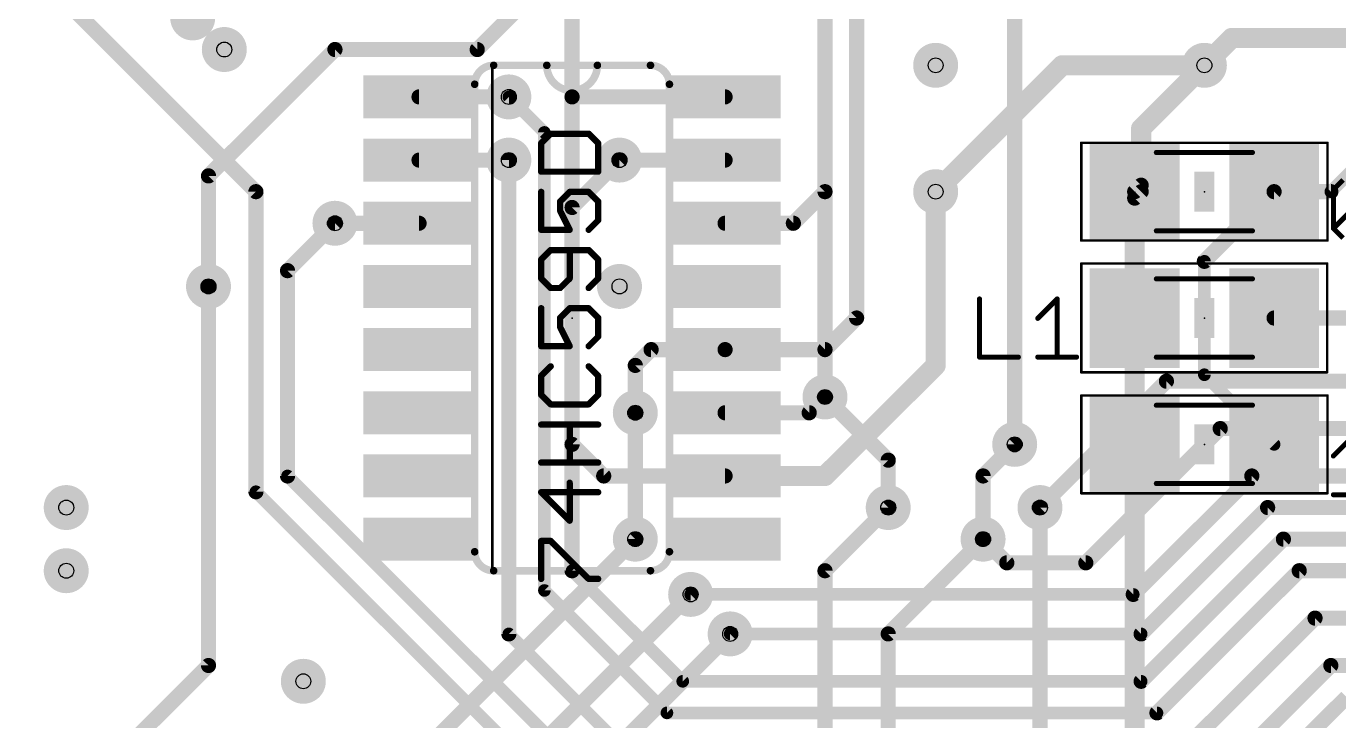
# Model space of a CAD drawing. Extents: x -1 to 156, y 2 to 108.
# Drawn here: x 88.1 to 114.46, y 37.62 to 51.59 of the extents above; entities that cross this region are included whole.
import ezdxf

# ---------------------------------------------------------------- set-up
doc = ezdxf.new("R2010")
doc.units = 0
for name, color, linetype in [('1', 22, 'CONTINUOUS'), ('16', 175, 'CONTINUOUS'), ('18', 82, 'CONTINUOUS'), ('19', 53, 'CONTINUOUS'), ('21', 253, 'CONTINUOUS'), ('23', 7, 'CONTINUOUS'), ('25', 253, 'CONTINUOUS'), ('27', 253, 'CONTINUOUS'), ('29', 253, 'CONTINUOUS'), ('30', 253, 'CONTINUOUS'), ('31', 253, 'CONTINUOUS'), ('35', 253, 'CONTINUOUS'), ('39', 22, 'CONTINUOUS'), ('44', 253, 'CONTINUOUS'), ('51', 253, 'CONTINUOUS')]:
    doc.layers.add(name, color=color, linetype=linetype)

# ---------------------------------------------------------------- blocks, each defined once
blk = doc.blocks.new('RECT')
blk.add_solid([(-0.5, -0.5), (0.5, -0.5), (-0.5, 0.5), (0.5, 0.5)])
blk = doc.blocks.new('ROUNDV')
at = {"const_width": 0.5}
blk.add_lwpolyline([(0, -0.25, 1), (0, 0.25, 1), (0, -0.25)], format="xyb", dxfattribs=at)

msp = doc.modelspace()

# ---------------------------------------------------------------- linework, layer by layer
at = {"layer": '1'}
for points, const_width in [([(104.775, 55.88), (104.775, 45.72)], 0.3048), ([(107.95, 55.88), (107.95, 43.18)], 0.3048), ([(99.06, 53.0225), (99.06, 50.165)], 0.3048), ([(97.155, 51.1175), (98.425, 52.3875)], 0.3048), ([(104.14, 48.26), (104.14, 52.07)], 0.3048), ([(112.31, 51.35), (111.76, 50.8)], 0.4064), ([(115.38, 51.35), (112.31, 51.35)], 0.4064), ([(91.7575, 48.5775), (94.2975, 51.1175)], 0.3048), ([(94.2975, 51.1175), (97.155, 51.1175)], 0.3048), ([(111.76, 50.8), (110.49, 49.53)], 0.4064), ([(97.79, 50.165), (95.9866, 50.165)], 0.3048), ([(99.06, 50.165), (99.06, 43.18)], 0.3048), ([(102.1334, 50.165), (99.06, 50.165)], 0.3048), ([(116.18, 50.14), (114.3, 48.26)], 0.254), ([(110.49, 49.53), (110.49, 48.39)], 0.4064), ([(95.9866, 48.895), (97.79, 48.895)], 0.3048), ([(102.1334, 48.895), (100.0125, 48.895)], 0.3048), ([(91.7575, 46.355), (91.7575, 48.5775)], 0.3048), ([(110.49, 48.39), (110.36, 48.26)], 0.3048), ([(103.505, 47.625), (104.14, 48.26)], 0.3048), ([(106.3625, 44.7675), (106.3625, 48.26)], 0.4064), ([(110.36, 45.72), (110.36, 48.13)], 0.4064), ([(110.36, 48.13), (110.49, 48.26)], 0.3048), ([(111.76, 46.86), (113.16, 48.26)], 0.3048), ([(113.16, 48.26), (114.3, 48.26)], 0.3048), ([(94.2975, 47.625), (95.9866, 47.625)], 0.3048), ([(102.1334, 47.625), (103.505, 47.625)], 0.3048), ([(111.76, 44.58), (111.76, 46.86)], 0.254), ([(104.775, 45.72), (104.14, 45.085)], 0.3048), ([(110.36, 43.18), (110.36, 45.72)], 0.4064), ([(113.16, 45.72), (115.57, 45.72)], 0.3048), ([(100.6475, 45.085), (100.33, 44.7675)], 0.3048), ([(102.1334, 45.085), (100.6475, 45.085)], 0.3048), ([(104.14, 45.085), (102.1334, 45.085)], 0.3048), ([(100.33, 44.7675), (100.33, 43.815)], 0.3048), ([(104.14, 42.545), (106.3625, 44.7675)], 0.4064), ([(113.16, 43.18), (111.76, 44.58)], 0.254), ([(103.8225, 43.815), (104.14, 44.1325)], 0.3048), ([(102.1334, 43.815), (103.8225, 43.815)], 0.3048), ([(99.06, 43.18), (99.695, 42.545)], 0.3048), ([(110.36, 43.18), (110.36, 35.43)], 0.4064), ([(102.1334, 42.545), (104.14, 42.545)], 0.4064), ([(99.695, 42.545), (102.1334, 42.545)], 0.3048), ([(104.14, 40.64), (105.41, 41.91)], 0.3048), ([(108.458, 41.91), (108.458, 36.068)], 0.3048), ([(100.33, 41.275), (96.2025, 37.1475)], 0.3048), ([(107.315, 41.275), (105.41, 39.37)], 0.3048), ([(104.14, 36.83), (104.14, 40.64)], 0.3048), ([(101.4413, 40.1638), (97.4725, 36.195)], 0.3048), ([(102.235, 39.37), (98.425, 35.56)], 0.3048), ([(105.41, 39.37), (105.41, 36.83)], 0.3048)]:
    msp.add_lwpolyline(points, dxfattribs=dict(at, const_width=const_width))
for points, const_width in [([(112.31, 51.4516, 1), (112.31, 51.2484)], 0.2032), ([(112.3818, 51.2782, 1), (112.2382, 51.4218)], 0.2032), ([(94.2975, 51.1937, 1), (94.2975, 51.0413)], 0.1524), ([(94.3514, 51.0636, 1), (94.2436, 51.1714)], 0.1524), ([(97.1011, 51.1714, 1), (97.2089, 51.0636)], 0.1524), ([(97.155, 51.0413, 1), (97.155, 51.1937)], 0.1524), ([(111.6882, 50.8718, 1), (111.8318, 50.7282)], 0.2032), ([(111.8318, 50.7282, 1), (111.6882, 50.8718)], 0.2032), ([(95.9866, 50.2412, 1), (95.9866, 50.0888)], 0.1524), ([(97.79, 50.0888, 1), (97.79, 50.2412)], 0.1524), ([(99.1362, 50.165, 1), (98.9838, 50.165)], 0.1524), ([(99.06, 50.2412, 1), (99.06, 50.0888)], 0.1524), ([(98.9838, 50.165, 1), (99.1362, 50.165)], 0.1524), ([(102.1334, 50.0888, 1), (102.1334, 50.2412)], 0.1524), ([(110.5916, 49.53, 1), (110.3884, 49.53)], 0.2032), ([(110.4182, 49.6018, 1), (110.5618, 49.4582)], 0.2032), ([(95.9866, 48.9712, 1), (95.9866, 48.8188)], 0.1524), ([(97.79, 48.8188, 1), (97.79, 48.9712)], 0.1524), ([(100.0125, 48.9712, 1), (100.0125, 48.8188)], 0.1524), ([(102.1334, 48.8188, 1), (102.1334, 48.9712)], 0.1524), ([(91.8337, 48.5775, 1), (91.6813, 48.5775)], 0.1524), ([(91.7036, 48.6314, 1), (91.8114, 48.5236)], 0.1524), ([(110.5439, 48.3361, 1), (110.4361, 48.4439)], 0.1524), ([(104.0638, 48.26, 1), (104.2162, 48.26)], 0.1524), ([(104.1939, 48.2061, 1), (104.0861, 48.3139)], 0.1524), ([(106.4641, 48.26, 1), (106.2609, 48.26)], 0.2032), ([(110.4616, 48.13, 1), (110.2584, 48.13)], 0.2032), ([(110.3061, 48.3139, 1), (110.4139, 48.2061)], 0.1524), ([(110.3061, 48.1839, 1), (110.4139, 48.0761)], 0.1524), ([(110.3884, 48.39, 1), (110.5916, 48.39)], 0.2032), ([(110.5439, 48.2061, 1), (110.4361, 48.3139)], 0.1524), ([(113.16, 48.3362, 1), (113.16, 48.1838)], 0.1524), ([(113.2139, 48.2061, 1), (113.1061, 48.3139)], 0.1524), ([(114.2551, 48.3049, 1), (114.3449, 48.2151)], 0.127), ([(114.3, 48.1838, 1), (114.3, 48.3362)], 0.1524), ([(94.2975, 47.7012, 1), (94.2975, 47.5488)], 0.1524), ([(95.9866, 47.5488, 1), (95.9866, 47.7012)], 0.1524), ([(102.1334, 47.7012, 1), (102.1334, 47.5488)], 0.1524), ([(103.4511, 47.6789, 1), (103.5589, 47.5711)], 0.1524), ([(103.505, 47.5488, 1), (103.505, 47.7012)], 0.1524), ([(111.7061, 46.9139, 1), (111.8139, 46.8061)], 0.1524), ([(111.8235, 46.86, 1), (111.6965, 46.86)], 0.127), ([(91.6813, 46.355, 1), (91.8337, 46.355)], 0.1524), ([(104.8289, 45.6661, 1), (104.7211, 45.7739)], 0.1524), ([(110.4616, 45.72, 1), (110.2584, 45.72)], 0.2032), ([(113.16, 45.7962, 1), (113.16, 45.6438)], 0.1524), ([(104.6988, 45.72, 1), (104.8512, 45.72)], 0.1524), ([(110.2584, 45.72, 1), (110.4616, 45.72)], 0.2032), ([(100.6475, 45.1612, 1), (100.6475, 45.0088)], 0.1524), ([(100.7014, 45.0311, 1), (100.5936, 45.1389)], 0.1524), ([(102.1334, 45.1612, 1), (102.1334, 45.0088)], 0.1524), ([(102.1334, 45.0088, 1), (102.1334, 45.1612)], 0.1524), ([(104.0861, 45.1389, 1), (104.1939, 45.0311)], 0.1524), ([(104.14, 45.0088, 1), (104.14, 45.1612)], 0.1524), ([(100.4062, 44.7675, 1), (100.2538, 44.7675)], 0.1524), ([(100.2761, 44.8214, 1), (100.3839, 44.7136)], 0.1524), ([(106.2609, 44.7675, 1), (106.4641, 44.7675)], 0.2032), ([(106.4343, 44.6957, 1), (106.2907, 44.8393)], 0.2032), ([(111.8049, 44.6249, 1), (111.7151, 44.5351)], 0.127), ([(111.6965, 44.58, 1), (111.8235, 44.58)], 0.127), ([(104.1939, 44.0786, 1), (104.0861, 44.1864)], 0.1524), ([(100.2538, 43.815, 1), (100.4062, 43.815)], 0.1524), ([(102.1334, 43.8912, 1), (102.1334, 43.7388)], 0.1524), ([(103.7686, 43.8689, 1), (103.8764, 43.7611)], 0.1524), ([(103.8225, 43.7388, 1), (103.8225, 43.8912)], 0.1524), ([(99.1139, 43.2339, 1), (99.0061, 43.1261)], 0.1524), ([(98.9838, 43.18, 1), (99.1362, 43.18)], 0.1524), ([(107.8738, 43.18, 1), (108.0262, 43.18)], 0.1524), ([(110.4616, 43.18, 1), (110.2584, 43.18)], 0.2032), ([(110.2584, 43.18, 1), (110.4616, 43.18)], 0.2032), ([(113.1151, 43.1351, 1), (113.2049, 43.2249)], 0.127), ([(102.1334, 42.6466, 1), (102.1334, 42.4434)], 0.2032), ([(104.0682, 42.6168, 1), (104.2118, 42.4732)], 0.2032), ([(104.14, 42.4434, 1), (104.14, 42.6466)], 0.2032), ([(99.695, 42.6212, 1), (99.695, 42.4688)], 0.1524), ([(99.6411, 42.4911, 1), (99.7489, 42.5989)], 0.1524), ([(102.1334, 42.4688, 1), (102.1334, 42.6212)], 0.1524), ([(105.4639, 41.8561, 1), (105.3561, 41.9639)], 0.1524), ([(108.5342, 41.91, 1), (108.3818, 41.91)], 0.1524), ([(100.3839, 41.2211, 1), (100.2761, 41.3289)], 0.1524), ([(107.3689, 41.2211, 1), (107.2611, 41.3289)], 0.1524), ([(104.2162, 40.64, 1), (104.0638, 40.64)], 0.1524), ([(104.0861, 40.6939, 1), (104.1939, 40.5861)], 0.1524), ([(101.4951, 40.1099, 1), (101.3874, 40.2176)], 0.1524), ([(102.2889, 39.3161, 1), (102.1811, 39.4239)], 0.1524), ([(105.4862, 39.37, 1), (105.3338, 39.37)], 0.1524), ([(105.3561, 39.4239, 1), (105.4639, 39.3161)], 0.1524)]:
    msp.add_lwpolyline(points, format="xyb", dxfattribs=dict(at, const_width=const_width))
at = {"layer": '16'}
for points, const_width in [([(104.14, 44.1325), (104.14, 54.9275)], 0.3048), ([(92.71, 48.26), (87.63, 53.34)], 0.3048), ([(106.3625, 48.26), (108.9025, 50.8)], 0.4064), ([(108.9025, 50.8), (111.76, 50.8)], 0.4064), ([(98.5044, 49.4506), (97.79, 50.165)], 0.254), ([(98.5044, 40.2431), (98.5044, 49.4506)], 0.254), ([(97.79, 48.895), (97.79, 39.37)], 0.3048), ([(100.0125, 48.895), (99.06, 47.9425)], 0.3048), ([(92.71, 42.2275), (92.71, 48.26)], 0.3048), ([(99.06, 47.9425), (99.06, 40.64)], 0.3048), ([(93.345, 46.6725), (94.2975, 47.625)], 0.3048), ([(93.345, 42.545), (93.345, 46.6725)], 0.3048), ([(91.7575, 38.735), (91.7575, 46.355)], 0.3048), ([(110.998, 44.45), (108.458, 41.91)], 0.3048), ([(119.761, 44.45), (110.998, 44.45)], 0.3048), ([(105.41, 42.8625), (104.14, 44.1325)], 0.3048), ([(100.33, 43.815), (100.33, 41.275)], 0.3048), ([(109.3788, 40.7988), (112.0775, 43.4975)], 0.3048), ([(112.0775, 43.4975), (120.65, 43.4975)], 0.3048), ([(107.95, 43.18), (107.315, 42.545)], 0.3048), ([(105.41, 41.91), (105.41, 42.8625)], 0.3048), ([(100.0125, 35.8775), (93.345, 42.545)], 0.254), ([(107.315, 42.545), (107.315, 41.275)], 0.3048), ([(112.7125, 42.545), (110.3313, 40.1638)], 0.3048), ([(133.0325, 42.545), (112.7125, 42.545)], 0.3048), ([(99.695, 35.2425), (92.71, 42.2275)], 0.254), ([(113.03, 41.91), (110.49, 39.37)], 0.3048), ([(133.35, 41.91), (113.03, 41.91)], 0.3048), ([(107.315, 41.275), (107.7913, 40.7988)], 0.3048), ([(113.3475, 41.275), (110.49, 38.4175)], 0.3048), ([(133.6675, 41.275), (113.3475, 41.275)], 0.3048), ([(107.7913, 40.7988), (109.3788, 40.7988)], 0.3048), ([(99.06, 40.64), (101.2825, 38.4175)], 0.254), ([(113.665, 40.64), (110.8075, 37.7825)], 0.3048), ([(133.985, 40.64), (113.665, 40.64)], 0.3048), ([(100.965, 37.7825), (98.5044, 40.2431)], 0.254), ([(110.3313, 40.1638), (101.4413, 40.1638)], 0.254), ([(113.9825, 39.6875), (111.125, 36.83)], 0.3048), ([(134.3025, 39.6875), (113.9825, 39.6875)], 0.3048), ([(97.79, 39.37), (100.33, 36.83)], 0.254), ([(110.49, 39.37), (102.235, 39.37)], 0.254), ([(88.265, 35.2425), (91.7575, 38.735)], 0.3048), ([(114.3, 38.735), (111.4425, 35.8775)], 0.3048), ([(135.255, 38.735), (114.3, 38.735)], 0.3048), ([(110.49, 38.4175), (101.2825, 38.4175)], 0.254), ([(114.6175, 38.1), (111.76, 35.2425)], 0.3048), ([(110.8075, 37.7825), (100.965, 37.7825)], 0.254)]:
    msp.add_lwpolyline(points, dxfattribs=dict(at, const_width=const_width))
for points, const_width in [([(108.9025, 50.9016, 1), (108.9025, 50.6984)], 0.2032), ([(108.9743, 50.7282, 1), (108.8307, 50.8718)], 0.2032), ([(111.76, 50.6984, 1), (111.76, 50.9016)], 0.2032), ([(97.8349, 50.2099, 1), (97.7451, 50.1201)], 0.127), ([(98.5679, 49.4506, 1), (98.4409, 49.4506)], 0.127), ([(98.4595, 49.4057, 1), (98.5493, 49.4955)], 0.127), ([(97.8662, 48.895, 1), (97.7138, 48.895)], 0.1524), ([(100.0664, 48.8411, 1), (99.9586, 48.9489)], 0.1524), ([(92.7862, 48.26, 1), (92.6338, 48.26)], 0.1524), ([(92.6561, 48.2061, 1), (92.7639, 48.3139)], 0.1524), ([(106.2907, 48.3318, 1), (106.4343, 48.1882)], 0.2032), ([(99.1362, 47.9425, 1), (98.9838, 47.9425)], 0.1524), ([(99.0061, 47.9964, 1), (99.1139, 47.8886)], 0.1524), ([(94.3514, 47.5711, 1), (94.2436, 47.6789)], 0.1524), ([(93.4212, 46.6725, 1), (93.2688, 46.6725)], 0.1524), ([(93.2911, 46.7264, 1), (93.3989, 46.6186)], 0.1524), ([(91.8337, 46.355, 1), (91.6813, 46.355)], 0.1524), ([(110.998, 44.5262, 1), (110.998, 44.3738)], 0.1524), ([(111.0519, 44.3961, 1), (110.9441, 44.5039)], 0.1524), ([(104.1939, 44.1864, 1), (104.0861, 44.0786)], 0.1524), ([(104.0638, 44.1325, 1), (104.2162, 44.1325)], 0.1524), ([(100.4062, 43.815, 1), (100.2538, 43.815)], 0.1524), ([(112.0775, 43.5737, 1), (112.0775, 43.4213)], 0.1524), ([(112.1314, 43.4436, 1), (112.0236, 43.5514)], 0.1524), ([(108.0039, 43.1261, 1), (107.8961, 43.2339)], 0.1524), ([(105.4862, 42.8625, 1), (105.3338, 42.8625)], 0.1524), ([(105.3561, 42.8086, 1), (105.4639, 42.9164)], 0.1524), ([(93.2688, 42.545, 1), (93.4212, 42.545)], 0.1524), ([(93.3899, 42.5899, 1), (93.3001, 42.5001)], 0.127), ([(107.3912, 42.545, 1), (107.2388, 42.545)], 0.1524), ([(107.2611, 42.5989, 1), (107.3689, 42.4911)], 0.1524), ([(112.7125, 42.6212, 1), (112.7125, 42.4688)], 0.1524), ([(112.7664, 42.4911, 1), (112.6586, 42.5989)], 0.1524), ([(92.6338, 42.2275, 1), (92.7862, 42.2275)], 0.1524), ([(92.7549, 42.2724, 1), (92.6651, 42.1826)], 0.127), ([(105.3338, 41.91, 1), (105.4862, 41.91)], 0.1524), ([(108.4041, 41.9639, 1), (108.5119, 41.8561)], 0.1524), ([(113.03, 41.9862, 1), (113.03, 41.8338)], 0.1524), ([(113.0839, 41.8561, 1), (112.9761, 41.9639)], 0.1524), ([(107.3689, 41.3289, 1), (107.2611, 41.2211)], 0.1524), ([(113.3475, 41.3512, 1), (113.3475, 41.1988)], 0.1524), ([(113.4014, 41.2211, 1), (113.2936, 41.3289)], 0.1524), ([(100.2538, 41.275, 1), (100.4062, 41.275)], 0.1524), ([(107.2388, 41.275, 1), (107.3912, 41.275)], 0.1524), ([(107.7913, 40.875, 1), (107.7913, 40.7226)], 0.1524), ([(107.7374, 40.7449, 1), (107.8451, 40.8526)], 0.1524), ([(109.3249, 40.8526, 1), (109.4326, 40.7449)], 0.1524), ([(109.3788, 40.7226, 1), (109.3788, 40.875)], 0.1524), ([(98.9838, 40.64, 1), (99.1362, 40.64)], 0.1524), ([(99.1049, 40.6849, 1), (99.0151, 40.5951)], 0.127), ([(113.665, 40.7162, 1), (113.665, 40.5638)], 0.1524), ([(113.7189, 40.5861, 1), (113.6111, 40.6939)], 0.1524), ([(98.5493, 40.288, 1), (98.4595, 40.1982)], 0.127), ([(98.4409, 40.2431, 1), (98.5679, 40.2431)], 0.127), ([(101.4413, 40.2272, 1), (101.4413, 40.1003)], 0.127), ([(110.2774, 40.2176, 1), (110.3851, 40.1099)], 0.1524), ([(110.3313, 40.1003, 1), (110.3313, 40.2272)], 0.127), ([(113.9825, 39.7637, 1), (113.9825, 39.6113)], 0.1524), ([(114.0364, 39.6336, 1), (113.9286, 39.7414)], 0.1524), ([(97.7138, 39.37, 1), (97.8662, 39.37)], 0.1524), ([(97.8349, 39.4149, 1), (97.7451, 39.3251)], 0.127), ([(102.235, 39.4335, 1), (102.235, 39.3065)], 0.127), ([(110.4361, 39.4239, 1), (110.5439, 39.3161)], 0.1524), ([(110.49, 39.3065, 1), (110.49, 39.4335)], 0.127), ([(91.6813, 38.735, 1), (91.8337, 38.735)], 0.1524), ([(91.8114, 38.6811, 1), (91.7036, 38.7889)], 0.1524), ([(114.3, 38.8112, 1), (114.3, 38.6588)], 0.1524), ([(114.3539, 38.6811, 1), (114.2461, 38.7889)], 0.1524), ([(101.2825, 38.481, 1), (101.2825, 38.354)], 0.127), ([(101.2376, 38.3726, 1), (101.3274, 38.4624)], 0.127), ([(110.4361, 38.4714, 1), (110.5439, 38.3636)], 0.1524), ([(110.49, 38.354, 1), (110.49, 38.481)], 0.127), ([(100.965, 37.846, 1), (100.965, 37.719)], 0.127), ([(100.9201, 37.7376, 1), (101.0099, 37.8274)], 0.127), ([(110.7536, 37.8364, 1), (110.8614, 37.7286)], 0.1524), ([(110.8075, 37.719, 1), (110.8075, 37.846)], 0.127)]:
    msp.add_lwpolyline(points, format="xyb", dxfattribs=dict(at, const_width=const_width))
at = {"layer": '19'}
msp.add_line((110.36, 48.26), (110.36, 48.13), dxfattribs=at)
at = {"layer": '21'}
for points, const_width in [([(97.4852, 50.8, 0.4142), (97.1042, 50.419)], 0.1524), ([(97.4852, 50.8381, 1), (97.4852, 50.7619)], 0.0762), ([(97.4725, 50.8, 1), (97.4471, 50.8)], 0.0254), ([(97.4852, 50.7619, 1), (97.4852, 50.8381)], 0.0762), ([(98.552, 50.8381, 1), (98.552, 50.7619)], 0.0762), ([(98.552, 50.8, 1), (99.568, 50.8)], 0.1524), ([(98.5901, 50.8, 1), (98.5139, 50.8)], 0.0762), ([(98.552, 50.7619, 1), (98.552, 50.8381)], 0.0762), ([(99.568, 50.8381, 1), (99.568, 50.7619)], 0.0762), ([(99.6061, 50.8, 1), (99.5299, 50.8)], 0.0762), ([(99.568, 50.7619, 1), (99.568, 50.8381)], 0.0762), ([(101.0158, 50.419, 0.4142), (100.6348, 50.8)], 0.1524), ([(100.6348, 50.8381, 1), (100.6348, 50.7619)], 0.0762), ([(100.6348, 50.7619, 1), (100.6348, 50.8381)], 0.0762), ([(97.0661, 50.419, 1), (97.1423, 50.419)], 0.0762), ([(100.9777, 50.419, 1), (101.0539, 50.419)], 0.0762), ([(109.287, 46.8286, 1), (109.287, 46.8032)], 0.0254), ([(109.2997, 46.8159, 1), (109.2743, 46.8159)], 0.0254), ([(114.2401, 46.8158, 1), (114.2147, 46.8158)], 0.0254), ([(114.2274, 46.8031, 1), (114.2274, 46.8285)], 0.0254), ([(109.2871, 44.6397, 1), (109.2871, 44.6143)], 0.0254), ([(109.2744, 44.627, 1), (109.2998, 44.627)], 0.0254), ([(114.2147, 44.6298, 1), (114.2401, 44.6298)], 0.0254), ([(114.2274, 44.6171, 1), (114.2274, 44.6425)], 0.0254), ([(97.1042, 41.021, 0.4142), (97.4852, 40.64)], 0.1524), ([(97.1423, 41.021, 1), (97.0661, 41.021)], 0.0762), ([(100.6348, 40.64, 0.4142), (101.0158, 41.021)], 0.1524), ([(101.0539, 41.021, 1), (100.9777, 41.021)], 0.0762), ([(97.4852, 40.6781, 1), (97.4852, 40.6019)], 0.0762), ([(97.4471, 40.64, 1), (97.4725, 40.64)], 0.0254), ([(97.4852, 40.6019, 1), (97.4852, 40.6781)], 0.0762), ([(100.6348, 40.6781, 1), (100.6348, 40.6019)], 0.0762), ([(100.6348, 40.6019, 1), (100.6348, 40.6781)], 0.0762)]:
    msp.add_lwpolyline(points, format="xyb", dxfattribs=dict(at, const_width=const_width))
for points, const_width in [([(98.552, 50.8), (97.4852, 50.8)], 0.1524), ([(97.4598, 50.8), (97.4598, 40.64)], 0.0508), ([(99.568, 50.8), (98.552, 50.8)], 0.1524), ([(100.6348, 50.8), (99.568, 50.8)], 0.1524), ([(109.287, 46.8159), (114.2274, 46.8158)], 0.0508), ([(109.2871, 44.627), (109.287, 46.8159)], 0.0508), ([(114.2274, 46.8158), (114.2274, 44.6298)], 0.0508), ([(114.2274, 44.6298), (109.2871, 44.627)], 0.0508), ([(97.4852, 40.64), (100.6348, 40.64)], 0.1524)]:
    msp.add_lwpolyline(points, dxfattribs=dict(at, const_width=const_width))
at = {"layer": '23'}
for p in [(111.76, 48.26), (99.06, 45.72), (111.76, 45.72), (111.76, 43.18)]:
    msp.add_point(p, dxfattribs=at)
at = {"layer": '25', "const_width": 0.1016}
for points in [[(107.2441, 46.1034), (107.2441, 44.934)], [(108.4135, 45.7136), (108.8033, 46.1034)], [(108.8033, 46.1034), (108.8033, 44.934)], [(107.2441, 44.934), (108.0237, 44.934)], [(108.4135, 44.934), (109.1931, 44.934)]]:
    msp.add_lwpolyline(points, dxfattribs=at)
at = {"layer": '25', "const_width": 0.0508}
for points in [[(107.2695, 46.1034, 1), (107.2187, 46.1034)], [(108.8287, 46.1034, 1), (108.7779, 46.1034)], [(108.8213, 46.0854, 1), (108.7853, 46.1214)], [(108.3955, 45.7316, 1), (108.4315, 45.6956)], [(107.2441, 44.9594, 1), (107.2441, 44.9086)], [(107.2187, 44.934, 1), (107.2695, 44.934)], [(108.0237, 44.9086, 1), (108.0237, 44.9594)], [(108.4135, 44.9594, 1), (108.4135, 44.9086)], [(108.7779, 44.934, 1), (108.8287, 44.934)], [(109.1931, 44.9086, 1), (109.1931, 44.9594)]]:
    msp.add_lwpolyline(points, format="xyb", dxfattribs=at)
at = {"layer": '27'}
for points, const_width in [([(98.6306, 49.4249), (98.4399, 49.2342)], 0.127), ([(98.4399, 49.2342), (98.4399, 48.6622)], 0.127), ([(99.3932, 49.4249), (98.6306, 49.4249)], 0.127), ([(99.5839, 49.2342), (99.3932, 49.4249)], 0.127), ([(99.5839, 48.6622), (99.5839, 49.2342)], 0.127), ([(98.4399, 48.6622), (99.5839, 48.6622)], 0.127), ([(114.3508, 48.301), (114.5457, 48.4959)], 0.1016), ([(98.4399, 48.2555), (98.4399, 47.4928)], 0.127), ([(98.8212, 48.0648), (99.0119, 48.2555)], 0.127), ([(99.0119, 48.2555), (99.3932, 48.2555)], 0.127), ([(99.3932, 48.2555), (99.5839, 48.0648)], 0.127), ([(114.3508, 47.5214), (114.3508, 48.301)], 0.1016), ([(114.3508, 47.5214), (115.1304, 48.301)], 0.1016), ([(98.8212, 47.8741), (98.8212, 48.0648)], 0.127), ([(99.5839, 48.0648), (99.5839, 47.6835)], 0.127), ([(99.0119, 47.4928), (98.8212, 47.8741)], 0.127), ([(99.5839, 47.6835), (99.3932, 47.4928)], 0.127), ([(98.4399, 47.4928), (99.0119, 47.4928)], 0.127), ([(114.5457, 47.3266), (114.3508, 47.5214)], 0.1016), ([(98.6306, 47.0861), (98.4399, 46.8954)], 0.127), ([(98.4399, 46.8954), (98.4399, 46.5141)], 0.127), ([(99.3932, 47.0861), (98.6306, 47.0861)], 0.127), ([(99.0119, 46.5141), (99.0119, 47.0861)], 0.127), ([(99.5839, 46.8954), (99.3932, 47.0861)], 0.127), ([(99.5839, 46.5141), (99.5839, 46.8954)], 0.127), ([(98.4399, 46.5141), (98.6306, 46.3234)], 0.127), ([(98.8212, 46.3234), (99.0119, 46.5141)], 0.127), ([(99.3932, 46.3234), (99.5839, 46.5141)], 0.127), ([(98.6306, 46.3234), (98.8212, 46.3234)], 0.127), ([(98.4399, 45.9167), (98.4399, 45.154)], 0.127), ([(98.8212, 45.726), (99.0119, 45.9167)], 0.127), ([(99.0119, 45.9167), (99.3932, 45.9167)], 0.127), ([(99.3932, 45.9167), (99.5839, 45.726)], 0.127), ([(98.8212, 45.5353), (98.8212, 45.726)], 0.127), ([(99.5839, 45.726), (99.5839, 45.3447)], 0.127), ([(99.0119, 45.154), (98.8212, 45.5353)], 0.127), ([(99.5839, 45.3447), (99.3932, 45.154)], 0.127), ([(98.4399, 45.154), (99.0119, 45.154)], 0.127), ([(98.6306, 44.7473), (98.4399, 44.5566)], 0.127), ([(98.4399, 44.5566), (98.4399, 44.1753)], 0.127), ([(99.5839, 44.5566), (99.3932, 44.7473)], 0.127), ([(99.5839, 44.1753), (99.5839, 44.5566)], 0.127), ([(98.4399, 44.1753), (98.6306, 43.9846)], 0.127), ([(98.6306, 43.9846), (99.3932, 43.9846)], 0.127), ([(99.3932, 43.9846), (99.5839, 44.1753)], 0.127), ([(98.4399, 43.5779), (99.5839, 43.5779)], 0.127), ([(99.0119, 42.8152), (99.0119, 43.5779)], 0.127), ([(114.3508, 42.9468), (114.7406, 43.3366)], 0.1016), ([(99.5839, 42.8152), (98.4399, 42.8152)], 0.127), ([(99.0119, 41.6458), (99.0119, 42.4085)], 0.127), ([(99.5839, 42.2178), (98.4399, 42.2178)], 0.127), ([(98.4399, 42.2178), (99.0119, 41.6458)], 0.127), ([(114.3508, 42.1672), (115.1304, 42.1672)], 0.1016), ([(98.4399, 40.4764), (98.4399, 41.2391)], 0.127), ([(98.4399, 41.2391), (98.6306, 41.2391)], 0.127), ([(98.6306, 41.2391), (99.3932, 40.4764)], 0.127), ([(99.3932, 40.4764), (99.5839, 40.4764)], 0.127)]:
    msp.add_lwpolyline(points, dxfattribs=dict(at, const_width=const_width))
for points, const_width in [([(98.4717, 49.2342, 1), (98.4082, 49.2342)], 0.0635), ([(98.6306, 49.4566, 1), (98.6306, 49.3931)], 0.0635), ([(98.653, 49.4024, 1), (98.6081, 49.4473)], 0.0635), ([(99.4157, 49.4473, 1), (99.3708, 49.4024)], 0.0635), ([(99.3932, 49.3931, 1), (99.3932, 49.4566)], 0.0635), ([(99.6156, 49.2342, 1), (99.5521, 49.2342)], 0.0635), ([(98.4174, 49.2566, 1), (98.4624, 49.2117)], 0.0635), ([(99.5614, 49.2117, 1), (99.6063, 49.2566)], 0.0635), ([(98.4399, 48.694, 1), (98.4399, 48.6305)], 0.0635), ([(98.4082, 48.6622, 1), (98.4717, 48.6622)], 0.0635), ([(99.5521, 48.6622, 1), (99.6156, 48.6622)], 0.0635), ([(99.5839, 48.6305, 1), (99.5839, 48.694)], 0.0635), ([(98.4717, 48.2555, 1), (98.4082, 48.2555)], 0.0635), ([(99.0119, 48.2872, 1), (99.0119, 48.2237)], 0.0635), ([(99.0343, 48.233, 1), (98.9894, 48.2779)], 0.0635), ([(99.4157, 48.2779, 1), (99.3708, 48.233)], 0.0635), ([(99.3932, 48.2237, 1), (99.3932, 48.2872)], 0.0635), ([(114.3762, 48.301, 1), (114.3254, 48.301)], 0.0508), ([(114.3328, 48.319, 1), (114.3688, 48.2831)], 0.0508), ([(98.7988, 48.0873, 1), (98.8437, 48.0423)], 0.0635), ([(98.853, 48.0648, 1), (98.7895, 48.0648)], 0.0635), ([(99.6156, 48.0648, 1), (99.5521, 48.0648)], 0.0635), ([(99.5614, 48.0423, 1), (99.6063, 48.0873)], 0.0635), ([(98.8496, 47.8883, 1), (98.7928, 47.8599)], 0.0635), ([(98.7895, 47.8741, 1), (98.853, 47.8741)], 0.0635), ([(99.5521, 47.6835, 1), (99.6156, 47.6835)], 0.0635), ([(99.6063, 47.661, 1), (99.5614, 47.7059)], 0.0635), ([(98.4399, 47.5246, 1), (98.4399, 47.4611)], 0.0635), ([(98.4082, 47.4928, 1), (98.4717, 47.4928)], 0.0635), ([(98.9835, 47.4786, 1), (99.0403, 47.507)], 0.0635), ([(99.0119, 47.4611, 1), (99.0119, 47.5246)], 0.0635), ([(99.3708, 47.5153, 1), (99.4157, 47.4704)], 0.0635), ([(114.3688, 47.5394, 1), (114.3328, 47.5035)], 0.0508), ([(114.3328, 47.5394, 1), (114.3688, 47.5035)], 0.0508), ([(114.3254, 47.5214, 1), (114.3762, 47.5214)], 0.0508), ([(98.4717, 46.8954, 1), (98.4082, 46.8954)], 0.0635), ([(98.4174, 46.9179, 1), (98.4624, 46.873)], 0.0635), ([(98.6306, 47.1178, 1), (98.6306, 47.0543)], 0.0635), ([(98.653, 47.0636, 1), (98.6081, 47.1085)], 0.0635), ([(99.0436, 47.0861, 1), (98.9801, 47.0861)], 0.0635), ([(99.4157, 47.1085, 1), (99.3708, 47.0636)], 0.0635), ([(99.3932, 47.0543, 1), (99.3932, 47.1178)], 0.0635), ([(99.6156, 46.8954, 1), (99.5521, 46.8954)], 0.0635), ([(99.5614, 46.873, 1), (99.6063, 46.9179)], 0.0635), ([(98.4624, 46.5365, 1), (98.4174, 46.4916)], 0.0635), ([(98.4082, 46.5141, 1), (98.4717, 46.5141)], 0.0635), ([(98.9801, 46.5141, 1), (99.0436, 46.5141)], 0.0635), ([(99.0343, 46.4916, 1), (98.9894, 46.5365)], 0.0635), ([(99.5521, 46.5141, 1), (99.6156, 46.5141)], 0.0635), ([(99.6063, 46.4916, 1), (99.5614, 46.5365)], 0.0635), ([(98.6306, 46.3552, 1), (98.6306, 46.2917)], 0.0635), ([(98.6081, 46.301, 1), (98.653, 46.3459)], 0.0635), ([(98.7988, 46.3459, 1), (98.8437, 46.301)], 0.0635), ([(98.8212, 46.2917, 1), (98.8212, 46.3552)], 0.0635), ([(99.3708, 46.3459, 1), (99.4157, 46.301)], 0.0635), ([(98.4717, 45.9167, 1), (98.4082, 45.9167)], 0.0635), ([(99.0119, 45.9484, 1), (99.0119, 45.8849)], 0.0635), ([(99.0343, 45.8942, 1), (98.9894, 45.9391)], 0.0635), ([(99.4157, 45.9391, 1), (99.3708, 45.8942)], 0.0635), ([(99.3932, 45.8849, 1), (99.3932, 45.9484)], 0.0635), ([(98.853, 45.726, 1), (98.7895, 45.726)], 0.0635), ([(98.7988, 45.7485, 1), (98.8437, 45.7036)], 0.0635), ([(99.6156, 45.726, 1), (99.5521, 45.726)], 0.0635), ([(99.5614, 45.7036, 1), (99.6063, 45.7485)], 0.0635), ([(98.8496, 45.5495, 1), (98.7928, 45.5211)], 0.0635), ([(98.7895, 45.5353, 1), (98.853, 45.5353)], 0.0635), ([(99.5521, 45.3447, 1), (99.6156, 45.3447)], 0.0635), ([(99.6063, 45.3222, 1), (99.5614, 45.3671)], 0.0635), ([(98.4399, 45.1858, 1), (98.4399, 45.1223)], 0.0635), ([(98.4082, 45.154, 1), (98.4717, 45.154)], 0.0635), ([(98.9835, 45.1398, 1), (99.0403, 45.1682)], 0.0635), ([(99.0119, 45.1223, 1), (99.0119, 45.1858)], 0.0635), ([(99.3708, 45.1765, 1), (99.4157, 45.1316)], 0.0635), ([(98.4717, 44.5566, 1), (98.4082, 44.5566)], 0.0635), ([(98.4174, 44.5791, 1), (98.4624, 44.5342)], 0.0635), ([(98.653, 44.7248, 1), (98.6081, 44.7697)], 0.0635), ([(99.4157, 44.7697, 1), (99.3708, 44.7248)], 0.0635), ([(99.6156, 44.5566, 1), (99.5521, 44.5566)], 0.0635), ([(99.5614, 44.5342, 1), (99.6063, 44.5791)], 0.0635), ([(98.4624, 44.1977, 1), (98.4174, 44.1528)], 0.0635), ([(98.4082, 44.1753, 1), (98.4717, 44.1753)], 0.0635), ([(98.6306, 44.0164, 1), (98.6306, 43.9529)], 0.0635), ([(98.6081, 43.9622, 1), (98.653, 44.0071)], 0.0635), ([(99.3708, 44.0071, 1), (99.4157, 43.9622)], 0.0635), ([(99.3932, 43.9529, 1), (99.3932, 44.0164)], 0.0635), ([(99.5521, 44.1753, 1), (99.6156, 44.1753)], 0.0635), ([(99.6063, 44.1528, 1), (99.5614, 44.1977)], 0.0635), ([(98.4399, 43.6096, 1), (98.4399, 43.5461)], 0.0635), ([(99.0436, 43.5779, 1), (98.9801, 43.5779)], 0.0635), ([(99.5839, 43.5461, 1), (99.5839, 43.6096)], 0.0635), ([(114.3328, 42.9647, 1), (114.3688, 42.9288)], 0.0508), ([(98.4399, 42.847, 1), (98.4399, 42.7835)], 0.0635), ([(98.9801, 42.8152, 1), (99.0436, 42.8152)], 0.0635), ([(99.5839, 42.7835, 1), (99.5839, 42.847)], 0.0635), ([(99.0436, 42.4085, 1), (98.9801, 42.4085)], 0.0635), ([(98.4399, 42.2496, 1), (98.4399, 42.1861)], 0.0635), ([(98.4624, 42.2403, 1), (98.4174, 42.1954)], 0.0635), ([(99.5839, 42.1861, 1), (99.5839, 42.2496)], 0.0635), ([(114.3508, 42.1926, 1), (114.3508, 42.1418)], 0.0508), ([(98.9801, 41.6458, 1), (99.0436, 41.6458)], 0.0635), ([(98.9894, 41.6234, 1), (99.0343, 41.6683)], 0.0635), ([(98.4717, 41.2391, 1), (98.4082, 41.2391)], 0.0635), ([(98.4399, 41.2708, 1), (98.4399, 41.2073)], 0.0635), ([(98.653, 41.2615, 1), (98.6081, 41.2166)], 0.0635), ([(98.6306, 41.2073, 1), (98.6306, 41.2708)], 0.0635), ([(98.4082, 40.4764, 1), (98.4717, 40.4764)], 0.0635), ([(99.3932, 40.5082, 1), (99.3932, 40.4447)], 0.0635), ([(99.3708, 40.454, 1), (99.4157, 40.4989)], 0.0635), ([(99.5839, 40.4447, 1), (99.5839, 40.5082)], 0.0635)]:
    msp.add_lwpolyline(points, format="xyb", dxfattribs=dict(at, const_width=const_width))
at = {"layer": '39', "const_width": 0.0508}
for points in [[(109.287, 49.243), (114.233, 49.243)], [(109.287, 47.277), (109.287, 49.243)], [(114.233, 49.243), (114.233, 47.277)], [(114.233, 47.277), (109.287, 47.277)], [(109.287, 44.163), (114.233, 44.163)], [(109.287, 42.197), (109.287, 44.163)], [(114.233, 44.163), (114.233, 42.197)], [(114.233, 42.197), (109.287, 42.197)]]:
    msp.add_lwpolyline(points, dxfattribs=at)
at = {"layer": '39', "const_width": 0.0254}
for points in [[(109.287, 49.2557, 1), (109.287, 49.2303)], [(109.2997, 49.243, 1), (109.2743, 49.243)], [(114.2457, 49.243, 1), (114.2203, 49.243)], [(114.233, 49.2303, 1), (114.233, 49.2557)], [(109.287, 47.2897, 1), (109.287, 47.2643)], [(109.2743, 47.277, 1), (109.2997, 47.277)], [(114.2203, 47.277, 1), (114.2457, 47.277)], [(114.233, 47.2643, 1), (114.233, 47.2897)], [(109.287, 44.1757, 1), (109.287, 44.1503)], [(109.2997, 44.163, 1), (109.2743, 44.163)], [(114.2457, 44.163, 1), (114.2203, 44.163)], [(114.233, 44.1503, 1), (114.233, 44.1757)], [(109.287, 42.2097, 1), (109.287, 42.1843)], [(109.2743, 42.197, 1), (109.2997, 42.197)], [(114.2203, 42.197, 1), (114.2457, 42.197)], [(114.233, 42.1843, 1), (114.233, 42.2097)]]:
    msp.add_lwpolyline(points, format="xyb", dxfattribs=at)
at = {"layer": '44'}
for centre in [(92.075, 51.1175), (106.3625, 50.8), (111.76, 50.8), (97.79, 50.165), (97.79, 48.895), (100.0125, 48.895), (106.3625, 48.26), (94.2975, 47.625), (91.7575, 46.355), (100.0125, 46.355), (104.14, 44.1325), (100.33, 43.815), (107.95, 43.18), (88.9, 41.91), (105.41, 41.91), (108.458, 41.91), (100.33, 41.275), (107.315, 41.275), (88.9, 40.64), (101.4413, 40.1638), (102.235, 39.37), (93.6625, 38.4175)]:
    msp.add_circle(centre, 0.15, dxfattribs=at)
at = {"layer": '51'}
for points, const_width in [([(97.1042, 50.419), (97.1042, 41.021)], 0.1524), ([(101.0158, 41.021), (101.0158, 50.419)], 0.1524), ([(110.795, 49.047), (112.725, 49.047)], 0.1016), ([(110.795, 47.473), (112.725, 47.473)], 0.1016), ([(110.795, 46.507), (112.725, 46.507)], 0.1016), ([(110.795, 44.933), (112.725, 44.933)], 0.1016), ([(110.795, 43.967), (112.725, 43.967)], 0.1016), ([(110.795, 42.393), (112.725, 42.393)], 0.1016)]:
    msp.add_lwpolyline(points, dxfattribs=dict(at, const_width=const_width))
for points, const_width in [([(97.1423, 50.419, 1), (97.0661, 50.419)], 0.0762), ([(101.0539, 50.419, 1), (100.9777, 50.419)], 0.0762), ([(110.795, 49.0724, 1), (110.795, 49.0216)], 0.0508), ([(112.725, 49.0216, 1), (112.725, 49.0724)], 0.0508), ([(110.795, 47.4984, 1), (110.795, 47.4476)], 0.0508), ([(112.725, 47.4476, 1), (112.725, 47.4984)], 0.0508), ([(110.795, 46.5324, 1), (110.795, 46.4816)], 0.0508), ([(112.725, 46.4816, 1), (112.725, 46.5324)], 0.0508), ([(110.795, 44.9584, 1), (110.795, 44.9076)], 0.0508), ([(112.725, 44.9076, 1), (112.725, 44.9584)], 0.0508), ([(110.795, 43.9924, 1), (110.795, 43.9416)], 0.0508), ([(112.725, 43.9416, 1), (112.725, 43.9924)], 0.0508), ([(110.795, 42.4184, 1), (110.795, 42.3676)], 0.0508), ([(112.725, 42.3676, 1), (112.725, 42.4184)], 0.0508), ([(97.0661, 41.021, 1), (97.1423, 41.021)], 0.0762), ([(100.9777, 41.021, 1), (101.0539, 41.021)], 0.0762)]:
    msp.add_lwpolyline(points, format="xyb", dxfattribs=dict(at, const_width=const_width))

# ---------------------------------------------------------------- block references
at = {"layer": '1', "xscale": 0.6604, "yscale": 2.032, "rotation": 270}
for p in [(95.9866, 50.165), (102.1334, 50.165), (95.9866, 48.895), (102.1334, 48.895), (95.9866, 47.625), (102.1334, 47.625), (95.9866, 46.355), (102.1334, 46.355), (95.9866, 45.085), (102.1334, 45.085), (95.9866, 43.815), (102.1334, 43.815), (95.9866, 42.545), (102.1334, 42.545), (95.9866, 41.275), (102.1334, 41.275)]:
    msp.add_blockref('RECT', p, dxfattribs=at)
at = {"layer": '1', "xscale": 1.6, "yscale": 1.8}
for p in [(110.36, 48.26), (113.16, 48.26), (110.36, 45.72), (113.16, 45.72), (110.36, 43.18), (113.16, 43.18)]:
    msp.add_blockref('RECT', p, dxfattribs=at)
at = {"layer": '18', "xscale": 0.7, "yscale": 0.7}
for p in [(91.44, 51.7525), (91.44, 51.7525), (92.075, 51.1175), (92.075, 51.1175), (106.3625, 50.8), (106.3625, 50.8), (111.76, 50.8), (111.76, 50.8), (97.79, 50.165), (97.79, 50.165), (97.79, 48.895), (97.79, 48.895), (100.0125, 48.895), (100.0125, 48.895), (106.3625, 48.26), (106.3625, 48.26), (94.2975, 47.625), (94.2975, 47.625), (91.7575, 46.355), (91.7575, 46.355), (100.0125, 46.355), (100.0125, 46.355), (104.14, 44.1325), (104.14, 44.1325), (100.33, 43.815), (100.33, 43.815), (107.95, 43.18), (107.95, 43.18), (88.9, 41.91), (88.9, 41.91), (105.41, 41.91), (105.41, 41.91), (108.458, 41.91), (108.458, 41.91), (100.33, 41.275), (100.33, 41.275), (107.315, 41.275), (107.315, 41.275), (88.9, 40.64), (88.9, 40.64), (101.4413, 40.1638), (101.4413, 40.1638), (102.235, 39.37), (102.235, 39.37), (93.6625, 38.4175), (93.6625, 38.4175)]:
    msp.add_blockref('ROUNDV', p, dxfattribs=at)
at = {"layer": '29'}
for name, p, xscale, yscale in [('ROUNDV', (91.44, 51.7525), 0.9032, 0.9032), ('ROUNDV', (92.075, 51.1175), 0.9032, 0.9032), ('ROUNDV', (106.3625, 50.8), 0.9032, 0.9032), ('ROUNDV', (111.76, 50.8), 0.9032, 0.9032), ('ROUNDV', (97.79, 50.165), 0.9032, 0.9032), ('ROUNDV', (97.79, 48.895), 0.9032, 0.9032), ('ROUNDV', (100.0125, 48.895), 0.9032, 0.9032), ('RECT', (110.36, 48.26), 1.8032, 2.0032), ('RECT', (113.16, 48.26), 1.8032, 2.0032), ('ROUNDV', (106.3625, 48.26), 0.9032, 0.9032), ('ROUNDV', (94.2975, 47.625), 0.9032, 0.9032), ('ROUNDV', (91.7575, 46.355), 0.9032, 0.9032), ('ROUNDV', (100.0125, 46.355), 0.9032, 0.9032), ('RECT', (110.36, 45.72), 1.8032, 2.0032), ('RECT', (113.16, 45.72), 1.8032, 2.0032), ('ROUNDV', (104.14, 44.1325), 0.9032, 0.9032), ('ROUNDV', (100.33, 43.815), 0.9032, 0.9032), ('RECT', (110.36, 43.18), 1.8032, 2.0032), ('RECT', (113.16, 43.18), 1.8032, 2.0032), ('ROUNDV', (107.95, 43.18), 0.9032, 0.9032), ('ROUNDV', (88.9, 41.91), 0.9032, 0.9032), ('ROUNDV', (105.41, 41.91), 0.9032, 0.9032), ('ROUNDV', (108.458, 41.91), 0.9032, 0.9032), ('ROUNDV', (100.33, 41.275), 0.9032, 0.9032), ('ROUNDV', (107.315, 41.275), 0.9032, 0.9032), ('ROUNDV', (88.9, 40.64), 0.9032, 0.9032), ('ROUNDV', (101.4413, 40.1638), 0.9032, 0.9032), ('ROUNDV', (102.235, 39.37), 0.9032, 0.9032), ('ROUNDV', (93.6625, 38.4175), 0.9032, 0.9032)]:
    msp.add_blockref(name, p, dxfattribs=dict(at, xscale=xscale, yscale=yscale))
at = {"layer": '29', "xscale": 0.8636, "yscale": 2.2352, "rotation": 270}
for p in [(95.9866, 50.165), (102.1334, 50.165), (95.9866, 48.895), (102.1334, 48.895), (95.9866, 47.625), (102.1334, 47.625), (95.9866, 46.355), (102.1334, 46.355), (95.9866, 45.085), (102.1334, 45.085), (95.9866, 43.815), (102.1334, 43.815), (95.9866, 42.545), (102.1334, 42.545), (95.9866, 41.275), (102.1334, 41.275)]:
    msp.add_blockref('RECT', p, dxfattribs=at)
at = {"layer": '30', "xscale": 0.9032, "yscale": 0.9032}
for p in [(91.44, 51.7525), (92.075, 51.1175), (106.3625, 50.8), (111.76, 50.8), (97.79, 50.165), (97.79, 48.895), (100.0125, 48.895), (106.3625, 48.26), (94.2975, 47.625), (91.7575, 46.355), (100.0125, 46.355), (104.14, 44.1325), (100.33, 43.815), (107.95, 43.18), (88.9, 41.91), (105.41, 41.91), (108.458, 41.91), (100.33, 41.275), (107.315, 41.275), (88.9, 40.64), (101.4413, 40.1638), (102.235, 39.37), (93.6625, 38.4175)]:
    msp.add_blockref('ROUNDV', p, dxfattribs=at)
at = {"layer": '31', "xscale": 0.5842, "yscale": 1.9558, "rotation": 270}
for p in [(95.9866, 50.165), (102.1334, 50.165), (95.9866, 48.895), (102.1334, 48.895), (95.9866, 47.625), (102.1334, 47.625), (95.9866, 46.355), (102.1334, 46.355), (95.9866, 45.085), (102.1334, 45.085), (95.9866, 43.815), (102.1334, 43.815), (95.9866, 42.545), (102.1334, 42.545), (95.9866, 41.275), (102.1334, 41.275)]:
    msp.add_blockref('RECT', p, dxfattribs=at)
at = {"layer": '31', "xscale": 1.5238, "yscale": 1.7238}
for p in [(110.36, 48.26), (113.16, 48.26), (110.36, 45.72), (113.16, 45.72), (110.36, 43.18), (113.16, 43.18)]:
    msp.add_blockref('RECT', p, dxfattribs=at)
at = {"layer": '35', "xscale": 0.3998, "yscale": 0.8002}
for p in [(111.76, 48.26), (111.76, 45.72), (111.76, 43.18)]:
    msp.add_blockref('RECT', p, dxfattribs=at)
at = {"layer": '51', "xscale": 0.508, "yscale": 1.143, "rotation": 270}
for p in [(96.5327, 50.165), (101.5873, 50.165), (96.5327, 48.895), (101.5873, 48.895), (96.5581, 47.625), (101.5873, 47.625), (96.5327, 46.355), (101.5873, 46.355), (96.5327, 45.085), (101.5873, 45.085), (96.5327, 43.815), (101.5873, 43.815), (96.5327, 42.545), (101.5873, 42.545), (96.5327, 41.275), (101.5873, 41.275)]:
    msp.add_blockref('RECT', p, dxfattribs=at)
at = {"layer": '51', "xscale": 0.7501, "yscale": 1.7}
for p in [(110.4333, 48.2591), (113.0868, 48.2609), (110.4333, 45.7191), (113.0868, 45.7209), (110.4333, 43.1791), (113.0868, 43.1809)]:
    msp.add_blockref('RECT', p, dxfattribs=at)

doc.saveas('drawing.dxf')
